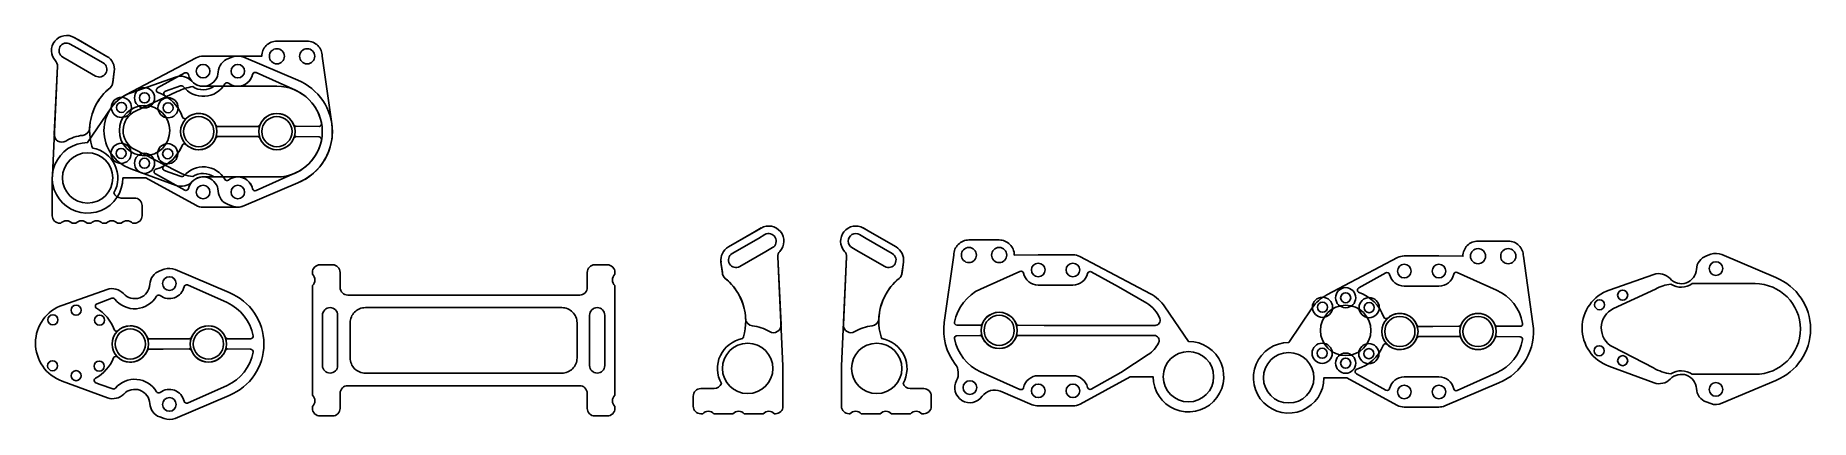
# Model space of a CAD drawing. Header units: millimetres. Extents: x 141 to 493, y 77 to 153.
import ezdxf

# ---------------------------------------------------------------- set-up
doc = ezdxf.new("R2010")
doc.units = ezdxf.units.MM
for name, color, linetype in [('Layer1', 3, 'Continuous'), ('Layer3', 1, 'Continuous'), ('POM', 30, 'Continuous'), ('ポケット', 6, 'Continuous'), ('輪郭', 4, 'Continuous')]:
    doc.layers.add(name, color=color, linetype=linetype)

msp = doc.modelspace()

# ---------------------------------------------------------------- linework, layer by layer
at = {"layer": 'Layer1'}
msp.add_lwpolyline([(148.57, 153.08, 0.862167), (144.84, 148.46, -0.200073), (145.24, 147.38), (144.24, 125.73), (144.22, 125.21), (144.22, 117.71, 0.414214), (145.72, 116.21), (145.91, 116.21, -0.447214), (148.14, 116.21), (148.91, 116.21, -0.447214), (151.14, 116.21), (151.91, 116.21, -0.447214), (154.14, 116.21), (154.91, 116.21, -0.447214), (157.14, 116.21), (157.91, 116.21, -0.447214), (160.14, 116.21), (160.52, 116.21, 0.414214), (162.02, 117.71), (162.02, 119.71, 0.414214), (160.52, 121.21), (157.86, 121.21, -0.325444), (156.44, 122.25, 0.519351), (152.24, 131.12, -0.070472), (152.07, 131.51, -0.304062), (155.67, 143.1, 0.192508), (156.22, 144.07), (156.52, 146.35, 0.303452), (155.05, 149.34), (149.87, 152.33), (148.53, 153.1)], format="xyb", dxfattribs=at)
msp.add_lwpolyline([(147.6, 148.44), (146.3, 149.19, -1), (147.8, 151.79), (149.1, 151.04), (154.3, 148.04, -1), (152.8, 145.44)], format="xyb", close=True, dxfattribs=at)
msp.add_circle((151.22, 125.21), 5, dxfattribs=at)
at = {"layer": 'Layer3'}
msp.add_lwpolyline([(159.87, 142.13, 0.708473), (159.77, 127.03), (168.76, 123.72, 0.299442), (171.97, 124.47, -0.657871), (177.14, 122.57, 0.299442), (179.1, 119.91), (179.98, 119.59, 0.191278), (182.19, 119.64), (192.89, 124.21, 0.67425), (192.89, 144.6), (182.19, 149.16, 0.187677), (180.02, 149.23), (179.14, 148.92, 0.303876), (177.14, 146.25, -0.669582), (171.91, 144.4, 0.303876), (168.67, 145.23)], format="xyb", close=True, dxfattribs=at)
for centre, radius in [((181.02, 146.4), 1.35), ((162.52, 141.11), 1), ((157.93, 139.21), 1), ((167.18, 139.14), 1), ((173.27, 134.4), 3), ((188.77, 134.4), 3), ((157.86, 130.08), 1), ((167.11, 130.01), 1), ((162.52, 128.11), 1), ((181.02, 122.4), 1.35)]:
    msp.add_circle(centre, radius, dxfattribs=at)
at = {"layer": 'POM'}
for points in [[(159.87, 142.13, 0.708473), (159.77, 127.03), (168.76, 123.72, 0.299442), (171.97, 124.47, -0.657871), (177.14, 122.57, 0.299442), (179.1, 119.91), (179.98, 119.59, 0.191278), (182.19, 119.64), (192.89, 124.21, 0.67425), (192.89, 144.6), (182.19, 149.16, 0.187677), (180.02, 149.23), (179.14, 148.92, 0.303876), (177.14, 146.25, -0.669582), (171.91, 144.4, 0.303876), (168.67, 145.23)], [(176.31, 143.4, -0.313144), (172.09, 143.33, 0.090249), (169.02, 142.34), (160.72, 138.46, 0.62333), (160.57, 130.83), (168.63, 126.69, 0.102829), (172.09, 125.48, -0.313144), (176.31, 125.4), (188.77, 125.4, 1), (188.77, 143.4)]]:
    msp.add_lwpolyline(points, format="xyb", close=True, dxfattribs=at)
for centre, radius in [((181.02, 146.4), 1.35), ((162.52, 141.11), 1), ((162.52, 141.11), 1), ((157.93, 139.21), 1), ((157.93, 139.21), 1), ((157.86, 130.08), 1), ((157.86, 130.08), 1), ((162.52, 128.11), 1), ((162.52, 128.11), 1), ((181.02, 122.4), 1.35)]:
    msp.add_circle(centre, radius, dxfattribs=at)
at = {"layer": 'ポケット'}
for points in [[(156.52, 146.31, 0.306802), (155.05, 149.34), (148.57, 153.08, 0.862167), (144.84, 148.46, -0.200073), (145.24, 147.38), (144.61, 133.88, 0.597001), (146.88, 132.52, -0.107075), (150.29, 133.66, 0.370091), (151.63, 135.09, -0.215304), (155.67, 143.1, 0.226771), (156.23, 144.26), (156.52, 146.35)], [(276.85, 108.48, -0.306802), (278.32, 111.5), (284.79, 115.24, -0.862167), (288.52, 110.62, 0.200073), (288.13, 109.54), (288.75, 96.04, -0.597001), (286.48, 94.68, 0.107075), (283.07, 95.83, -0.370091), (281.74, 97.25, 0.215304), (277.69, 105.26, -0.226771), (277.13, 106.43), (276.84, 108.51, -0.303452), (278.32, 111.5), (283.49, 114.49), (284.83, 115.27)], [(313.04, 108.48, 0.306802), (311.57, 111.5), (305.09, 115.24, 0.862167), (301.37, 110.62, -0.200073), (301.76, 109.54), (301.14, 96.04, 0.597001), (303.4, 94.68, -0.107075), (306.81, 95.83, 0.370091), (308.15, 97.25, -0.215304), (312.2, 105.26, 0.226771), (312.75, 106.43), (313.04, 108.51, 0.303452), (311.57, 111.5), (306.39, 114.49), (305.05, 115.27)]]:
    msp.add_lwpolyline(points, format="xyb", dxfattribs=at)
for points in [[(184.64, 146.12), (192.45, 142.61, -0.246749), (197.62, 136.02, -0.46925), (197.13, 135.43), (192.56, 135.45, -0.304227), (192.1, 135.76, 0.673464), (185.43, 135.75, -0.303531), (184.97, 135.44), (179.82, 135.4), (177.08, 135.4, -0.308308), (176.62, 135.72, 0.522932), (170.86, 137.08, -0.533587), (170.06, 137.29, 0.226049), (165.19, 142.15, -0.646318), (165.11, 143.06), (170.49, 146.04, -0.497627), (171.22, 145.72, 0.348357), (174.14, 143.4), (181.02, 143.4, 0.353318), (183.95, 145.77, -0.477117)], [(183.95, 145.77, -0.477117), (184.64, 146.12), (192.45, 142.61, -0.246749), (197.62, 136.02, -0.46925), (197.13, 135.43), (192.56, 135.45, -0.304227), (192.1, 135.76, 0.673464), (185.43, 135.75, -0.303531), (184.97, 135.44), (179.82, 135.4), (177.08, 135.4, -0.308308), (176.62, 135.72, 0.522932), (170.86, 137.08, -0.533587), (170.06, 137.29, 0.176095), (166.58, 141.5, -0.634005), (166.66, 142.4), (169.64, 143.49, -0.324974), (170.2, 143.33, 0.529775), (178.46, 143.88, -0.450808), (179.19, 144.02, 0.55009)], [(170.76, 131.82, 0.533587), (169.95, 131.64, -0.230729), (164.76, 126.93, 0.665873), (164.66, 126.01), (170.49, 122.77, 0.498061), (171.22, 123.09, -0.348247), (174.14, 125.4), (181.02, 125.4, -0.353318), (183.95, 123.04, 0.477117), (184.64, 122.68), (192.45, 126.19, 0.246187), (197.62, 132.76, 0.465067), (197.13, 133.36), (192.59, 133.41, 0.312473), (192.12, 133.09, -0.682904), (185.41, 133.09, 0.309054), (184.95, 133.41), (179.82, 133.4), (177.08, 133.4, 0.308308), (176.62, 133.09, -0.535307)], [(167.31, 126.38), (166.45, 126.7, -0.644016), (166.38, 127.61, 0.173458), (169.95, 131.64, -0.533587), (170.76, 131.82, 0.535307), (176.62, 133.09, -0.308308), (177.08, 133.4), (179.82, 133.4), (184.95, 133.41, -0.309054), (185.41, 133.09, 0.682904), (192.12, 133.09, -0.312473), (192.59, 133.41), (197.13, 133.36, -0.465067), (197.62, 132.76, -0.246187), (192.45, 126.19), (184.64, 122.68, -0.477117), (183.95, 123.04, 0.55009), (179.19, 124.79, -0.450808), (178.46, 124.93, 0.517128), (170.33, 125.63, -0.314033), (169.78, 125.49)], [(328.22, 95.97, 0.304227), (328.68, 96.29, -0.673464), (335.36, 96.28, 0.303531), (335.81, 95.97), (340.96, 95.93), (343.7, 95.93), (362.93, 95.93, 0.526147), (363.87, 97.29, 0.171005), (361.28, 100.32), (355.67, 103.59), (350.29, 106.57, 0.497627), (349.56, 106.25, -0.348357), (346.64, 103.93), (339.77, 103.93, -0.353318), (336.84, 106.3, 0.477117), (336.14, 106.65), (328.33, 103.14, 0.246749), (323.17, 96.55, 0.46925), (323.66, 95.96)], [(422.87, 106.43), (430.68, 102.92, -0.246749), (435.84, 96.33, -0.46925), (435.35, 95.74), (430.79, 95.75, -0.304227), (430.32, 96.07, 0.673464), (423.65, 96.06, -0.303531), (423.19, 95.75), (418.04, 95.71), (415.3, 95.71, -0.308308), (414.84, 96.03, 0.522932), (409.09, 97.39, -0.533587), (408.28, 97.59, 0.226049), (403.41, 102.46, -0.646318), (403.34, 103.37), (408.72, 106.35, -0.497627), (409.44, 106.03, 0.348357), (412.37, 103.71), (419.24, 103.71, 0.353318), (422.17, 106.08, -0.477117)], [(170.37, 103.6, -0.477117), (171.07, 103.95), (178.88, 100.44, -0.246749), (184.04, 93.85, -0.46925), (183.55, 93.26), (178.99, 93.28, -0.304227), (178.52, 93.59, 0.673464), (171.85, 93.58, -0.303531), (171.39, 93.27), (166.24, 93.23), (163.5, 93.23, -0.308308), (163.04, 93.55, 0.522932), (157.29, 94.91, -0.533587), (156.48, 95.12, 0.176095), (153, 99.33, -0.634005), (153.09, 100.23), (156.06, 101.32, -0.324974), (156.63, 101.15, 0.529775), (164.88, 101.71, -0.450808), (165.62, 101.85, 0.55009)], [(361.57, 90.13), (356.13, 86.54), (350.29, 83.29, -0.498061), (349.56, 83.61, 0.348247), (346.64, 85.93), (339.77, 85.93, 0.353318), (336.84, 83.56, -0.477117), (336.14, 83.21), (328.33, 86.72, -0.246187), (323.17, 93.29, -0.465067), (323.65, 93.88), (328.19, 93.94, -0.312473), (328.66, 93.62, 0.682904), (335.37, 93.62, -0.309054), (335.84, 93.94), (340.96, 93.93), (343.7, 93.93), (362.75, 93.93, -0.555473), (363.65, 92.49, -0.133393)], [(408.98, 92.12, 0.533587), (408.17, 91.95, -0.230729), (402.98, 87.24, 0.665873), (402.88, 86.32), (408.72, 83.07, 0.498061), (409.45, 83.39, -0.348247), (412.37, 85.71), (419.24, 85.71, -0.353318), (422.17, 83.34, 0.477117), (422.87, 82.99), (430.68, 86.5, 0.246187), (435.84, 93.07, 0.465067), (435.35, 93.66), (430.81, 93.72, 0.312473), (430.34, 93.4, -0.682904), (423.64, 93.4, 0.309054), (423.17, 93.72), (418.04, 93.71), (415.3, 93.71, 0.308308), (414.84, 93.39, -0.535307)], [(153.74, 84.21), (152.88, 84.53, -0.644016), (152.8, 85.43, 0.173458), (156.37, 89.47, -0.533587), (157.18, 89.65, 0.535307), (163.04, 90.91, -0.308308), (163.5, 91.23), (166.24, 91.23), (171.37, 91.24, -0.309054), (171.84, 90.92, 0.682904), (178.54, 90.92, -0.312473), (179.02, 91.24), (183.55, 91.18, -0.465067), (184.04, 90.59, -0.246187), (178.88, 84.02), (171.07, 80.51, -0.477117), (170.37, 80.86, 0.55009), (165.62, 82.61, -0.450808), (164.88, 82.76, 0.517128), (156.75, 83.46, -0.314033), (156.2, 83.32)]]:
    msp.add_lwpolyline(points, format="xyb", close=True, dxfattribs=at)
for centre, radius in [((157.93, 139.21), 2), ((162.52, 141.11), 2), ((167.18, 139.14), 2), ((173.27, 134.4), 3.6), ((188.77, 134.4), 3.6), ((157.86, 130.08), 2), ((167.11, 130.01), 2), ((151.22, 125.21), 5), ((162.52, 128.11), 2), ((400.74, 101.42), 2), ((396.15, 99.52), 2), ((405.4, 99.45), 2), ((159.69, 92.23), 3.6), ((175.19, 92.23), 3.6), ((396.08, 90.39), 2), ((405.33, 90.31), 2), ((369.56, 85.74), 5), ((389.44, 85.52), 5), ((400.74, 88.42), 2)]:
    msp.add_circle(centre, radius, dxfattribs=at)
at = {"layer": '輪郭'}
for points in [[(158.78, 141.69, 0.122714), (155.9, 139.11), (151.22, 132.21, 2.414214), (158.22, 125.21), (162.77, 125.21), (172.7, 119.77, 0.125934), (174.14, 119.4), (181.02, 119.4, 0.101118), (182.19, 119.64), (192.89, 124.21, 0.344353), (199.66, 135.94), (197.77, 149.36, 0.414214), (194.77, 152.36), (188.77, 152.36, 0.414214), (185.77, 149.36), (181.02, 149.4), (174.14, 149.4, 0.119612), (172.77, 149.07)], [(285.76, 110.61), (287.06, 111.36, 1), (285.56, 113.95), (284.26, 113.2), (279.07, 110.2, 1), (280.57, 107.61)], [(304.12, 110.61), (302.82, 111.36, -1), (304.32, 113.95), (305.62, 113.2), (310.82, 110.2, -1), (309.32, 107.61)], [(321.13, 96.47), (323.02, 109.89, -0.414214), (326.02, 112.89), (332.02, 112.89, -0.414214), (335.02, 109.89), (339.77, 109.93), (346.64, 109.93, -0.119612), (348.02, 109.6), (362, 102.21, -0.122714), (364.88, 99.63), (369.56, 92.74, -2.414214), (362.56, 85.74), (358.02, 85.74), (348.08, 80.3, -0.125934), (346.64, 79.93), (339.77, 79.93, -0.101118), (338.59, 80.17), (332.28, 82.86, 0.352338), (328.66, 81.84, -0.936921), (323.57, 84.99, 0.294), (323.3, 88.23, -0.201459)], [(397.01, 101.99, 0.122714), (394.12, 99.41), (389.44, 92.52, 2.414214), (396.44, 85.52), (400.99, 85.52), (410.92, 80.08, 0.125934), (412.37, 79.71), (419.24, 79.71, 0.101118), (420.42, 79.95), (431.11, 84.51, 0.344353), (437.88, 96.25), (435.99, 109.67, 0.414214), (432.99, 112.67), (426.99, 112.67, 0.414214), (423.99, 109.67), (419.24, 109.71), (412.37, 109.71, 0.119612), (410.99, 109.38)], [(453.03, 102.93, 0.708473), (452.93, 87.84), (461.92, 84.53, 0.299442), (465.13, 85.28, -0.657871), (470.3, 83.37, 0.299442), (472.26, 80.72), (473.15, 80.39, 0.191278), (475.36, 80.45), (486.06, 85.01, 0.67425), (486.06, 105.41), (475.36, 109.97, 0.187677), (473.18, 110.04), (472.3, 109.73, 0.303876), (470.31, 107.05, -0.669582), (465.07, 105.21, 0.303876), (461.84, 106.04)], [(146.29, 99.96, 0.708473), (146.19, 84.86), (155.18, 81.55, 0.299442), (158.39, 82.3, -0.657871), (163.56, 80.39, 0.299442), (165.52, 77.74), (166.4, 77.42, 0.191278), (168.62, 77.47), (179.31, 82.03, 0.67425), (179.31, 102.43), (168.62, 106.99, 0.187677), (166.44, 107.06), (165.56, 106.75, 0.303876), (163.56, 104.08, -0.669582), (158.33, 102.23, 0.303876), (155.1, 103.06)], [(250.31, 104.95), (250.31, 106.45, -0.414214), (251.81, 107.95), (254.31, 107.95, -0.414214), (255.81, 106.45), (255.81, 106.07, 0.447214), (255.81, 103.83), (255.81, 82.07, 0.447214), (255.81, 79.83), (255.81, 79.45, -0.414214), (254.31, 77.95), (251.81, 77.95, -0.414214), (250.31, 79.45), (250.31, 80.95), (250.31, 82.45, 0.414214), (248.81, 83.95), (202.81, 83.95, 0.414214), (201.31, 82.45), (201.31, 80.95), (201.31, 79.45, -0.414214), (199.81, 77.95), (197.31, 77.95, -0.414214), (195.81, 79.45), (195.81, 79.83, 0.447214), (195.81, 82.07), (195.81, 103.83, 0.447214), (195.81, 106.07), (195.81, 106.45, -0.414214), (197.31, 107.95), (199.81, 107.95, -0.414214), (201.31, 106.45), (201.31, 104.95), (201.31, 103.45, 0.414214), (202.81, 101.95), (245.81, 101.95), (248.83, 101.95, 0.417988), (250.33, 103.47)], [(469.47, 104.21, -0.313144), (465.26, 104.13, 0.090249), (462.19, 103.15), (453.89, 99.27, 0.62333), (453.74, 91.64), (461.8, 87.49, 0.102829), (465.26, 86.29, -0.313144), (469.47, 86.21), (481.93, 86.21, 1), (481.93, 104.21)], [(197.81, 92.95), (197.81, 97.95, -0.414214), (199.31, 99.45), (199.31, 99.45, -0.414214), (200.81, 97.95), (200.81, 87.95, -0.414214), (199.31, 86.45), (199.31, 86.45, -0.414214), (197.81, 87.95)], [(206.31, 86.45, -0.414214), (203.31, 89.45), (203.31, 96.45, -0.414214), (206.31, 99.45), (245.3, 99.45, -0.414214), (248.3, 96.45), (248.3, 89.45, -0.414214), (245.3, 86.45)], [(253.8, 92.95), (253.8, 97.95, 0.414214), (252.3, 99.45), (252.3, 99.45, 0.414214), (250.8, 97.95), (250.8, 87.95, 0.414214), (252.3, 86.45), (252.3, 86.45, 0.414214), (253.8, 87.95)]]:
    msp.add_lwpolyline(points, format="xyb", close=True, dxfattribs=at)
for points in [[(276.84, 108.51), (277.14, 106.23, 0.192508), (277.69, 105.26, -0.304062), (281.29, 93.67, -0.070472), (281.12, 93.29, 0.519351), (276.93, 84.41, -0.325444), (275.5, 83.37), (272.84, 83.37, 0.414214), (271.34, 81.87), (271.34, 79.87, 0.414214), (272.84, 78.37), (273.22, 78.37, -0.447214), (275.46, 78.37), (279.22, 78.37, -0.447214), (281.46, 78.37), (285.22, 78.37, -0.447214), (287.46, 78.37), (287.64, 78.37, 0.414214), (289.14, 79.87), (289.14, 87.38), (289.13, 87.89), (288.13, 109.54, -0.200073), (288.52, 110.62, 0.862167), (284.79, 115.24)], [(305.09, 115.24, 0.862167), (301.37, 110.62, -0.200073), (301.76, 109.54), (300.76, 87.89), (300.74, 87.38), (300.74, 79.87, 0.414214), (302.24, 78.37), (302.43, 78.37, -0.447214), (304.66, 78.37), (308.43, 78.37, -0.447214), (310.66, 78.37), (314.43, 78.37, -0.447214), (316.66, 78.37), (317.05, 78.37, 0.414214), (318.55, 79.87), (318.55, 81.87, 0.414214), (317.05, 83.37), (314.38, 83.37, -0.325444), (312.96, 84.41, 0.519351), (308.77, 93.29, -0.070472), (308.59, 93.67, -0.304062), (312.2, 105.26, 0.192508), (312.74, 106.23), (313.04, 108.51)]]:
    msp.add_lwpolyline(points, format="xyb", dxfattribs=at)
for centre, radius in [((188.77, 149.36), 1.5), ((194.77, 149.36), 1.5), ((174.14, 146.4), 1.35), ((181.02, 146.4), 1.35), ((162.52, 141.11), 1), ((162.52, 141.11), 1), ((157.93, 139.21), 1), ((157.93, 139.21), 1), ((162.52, 134.61), 5), ((167.18, 139.14), 1), ((173.27, 134.4), 3.6), ((173.27, 134.4), 3), ((188.77, 134.4), 3.6), ((188.77, 134.4), 3), ((157.86, 130.08), 1), ((157.86, 130.08), 1), ((167.11, 130.01), 1), ((162.52, 128.11), 1), ((162.52, 128.11), 1), ((174.14, 122.4), 1.35), ((181.02, 122.4), 1.35), ((326.02, 109.89), 1.5), ((332.02, 109.89), 1.5), ((426.99, 109.67), 1.5), ((432.99, 109.67), 1.5), ((339.77, 106.93), 1.35), ((346.64, 106.93), 1.35), ((412.37, 106.71), 1.35), ((419.24, 106.71), 1.35), ((474.18, 107.21), 1.35), ((167.44, 104.23), 1.35), ((400.74, 101.42), 1), ((400.74, 101.42), 1), ((455.68, 101.92), 1), ((455.68, 101.92), 1), ((148.94, 98.94), 1), ((396.15, 99.52), 1), ((396.15, 99.52), 1), ((400.74, 94.92), 5), ((405.4, 99.45), 1), ((451.1, 100.02), 1), ((451.1, 100.02), 1), ((144.35, 97.04), 1), ((153.6, 96.97), 1), ((159.69, 92.23), 3), ((175.19, 92.23), 3), ((332.02, 94.93), 3.6), ((332.02, 94.93), 3), ((411.49, 94.71), 3.6), ((411.49, 94.71), 3), ((426.99, 94.71), 3.6), ((426.99, 94.71), 3), ((282.14, 87.38), 5), ((307.74, 87.38), 5), ((451.02, 90.89), 1), ((451.02, 90.89), 1), ((144.28, 87.91), 1), ((153.53, 87.84), 1), ((396.08, 90.39), 1), ((396.08, 90.39), 1), ((400.74, 88.42), 1), ((400.74, 88.42), 1), ((405.33, 90.31), 1), ((455.68, 88.92), 1), ((455.68, 88.92), 1), ((148.94, 85.94), 1), ((326.21, 83.58), 1.35), ((474.18, 83.21), 1.35), ((167.44, 80.23), 1.35), ((339.77, 82.93), 1.35), ((346.64, 82.93), 1.35), ((412.37, 82.71), 1.35), ((419.24, 82.71), 1.35)]:
    msp.add_circle(centre, radius, dxfattribs=at)

doc.saveas('drawing.dxf')
